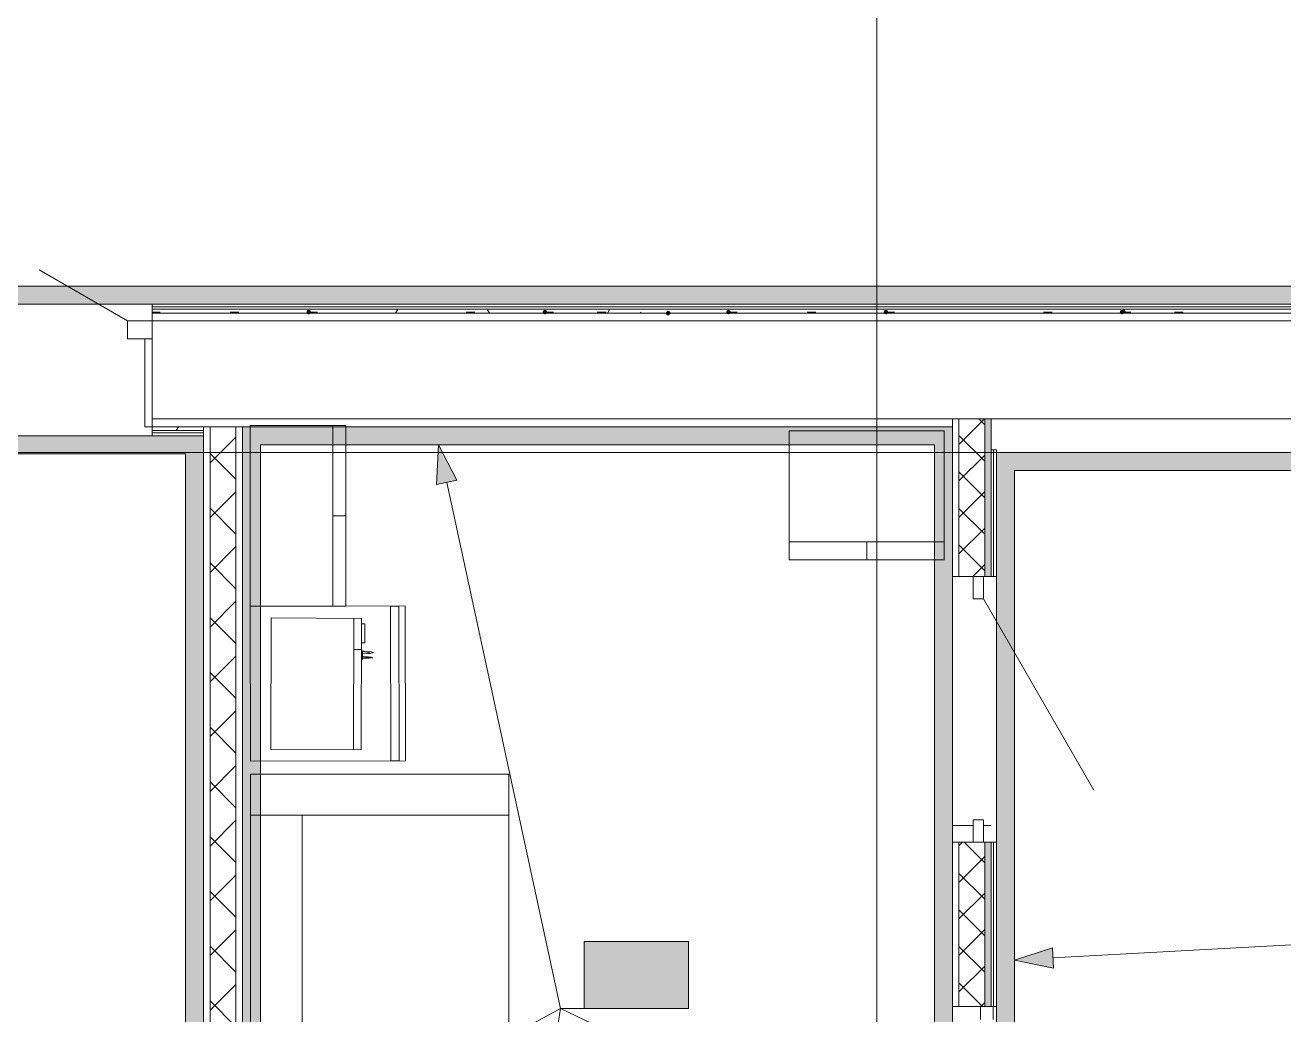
# Model space of a CAD drawing. Header units: millimetres. Extents: x -546 to 1681, y -650 to 1730.
# Drawn here: x 451.19 to 499.93, y 349.08 to 387.43 of the extents above; entities that cross this region are included whole.
import ezdxf

# ---------------------------------------------------------------- set-up
doc = ezdxf.new("R2010")
doc.units = ezdxf.units.MM

msp = doc.modelspace()

# ---------------------------------------------------------------- hatches: boundary and pattern name
at = {"true_color": 0xf1d696}
h = msp.add_hatch(color=41, dxfattribs=at)
h.dxf.hatch_style = 2
h.paths.add_polyline_path([(518.228, 377.323), (518.228, 376.623), (380.368, 376.623), (380.368, 377.323)])
h = msp.add_hatch(color=7)
h.dxf.hatch_style = 2
h.paths.add_polyline_path([(462.173, 376.403), (462.109, 376.377), (462.083, 376.313), (462.109, 376.25), (462.173, 376.223), (462.236, 376.25), (462.263, 376.313), (462.236, 376.377)])
h = msp.add_hatch(color=7)
h.dxf.hatch_style = 2
h.paths.add_polyline_path([(471.317, 376.403), (471.253, 376.377), (471.227, 376.313), (471.253, 376.25), (471.317, 376.223), (471.38, 376.25), (471.407, 376.313), (471.38, 376.377)])
h = msp.add_hatch(color=7)
h.dxf.hatch_style = 2
h.paths.add_polyline_path([(476.173, 376.239), (476.178, 376.308), (476.133, 376.36), (476.064, 376.365), (476.012, 376.32), (476.004, 376.245), (476.049, 376.193), (476.118, 376.188)])
h = msp.add_hatch(color=7)
h.dxf.hatch_style = 2
h.paths.add_polyline_path([(478.429, 376.403), (478.365, 376.377), (478.339, 376.313), (478.365, 376.25), (478.429, 376.223), (478.492, 376.25), (478.519, 376.313), (478.492, 376.377)])
h = msp.add_hatch(color=7)
h.dxf.hatch_style = 2
h.paths.add_polyline_path([(478.429, 376.403), (478.365, 376.377), (478.339, 376.313), (478.365, 376.25), (478.429, 376.223), (478.492, 376.25), (478.519, 376.313), (478.492, 376.377)])
h = msp.add_hatch(color=7)
h.dxf.hatch_style = 2
h.paths.add_polyline_path([(484.525, 376.403), (484.461, 376.377), (484.435, 376.313), (484.461, 376.25), (484.525, 376.223), (484.588, 376.25), (484.615, 376.313), (484.588, 376.377)])
h = msp.add_hatch(color=7)
h.dxf.hatch_style = 2
h.paths.add_polyline_path([(493.669, 376.403), (493.605, 376.377), (493.579, 376.313), (493.605, 376.25), (493.669, 376.223), (493.732, 376.25), (493.759, 376.313), (493.732, 376.377)])
h = msp.add_hatch(color=7)
h.dxf.hatch_style = 2
h.paths.add_polyline_path([(488.602, 366.073), (488.352, 366.073), (488.352, 372.173), (488.602, 372.173)])
h = msp.add_hatch(color=41, dxfattribs=at)
h.dxf.hatch_style = 2
h.paths.add_polyline_path([(387.198, 370.823), (387.198, 371.523), (457.402, 371.523), (457.402, 370.823)])
at = {"true_color": 0xaaaaaa}
h = msp.add_hatch(color=253, dxfattribs=at)
h.dxf.hatch_style = 2
h.paths.add_polyline_path([(457.402, 370.823), (457.402, 371.523), (458.102, 371.523)])
h = msp.add_hatch(color=253, dxfattribs=at)
h.dxf.hatch_style = 2
h.paths.add_polyline_path([(457.402, 370.823), (458.102, 371.523), (458.102, 370.823)])
at = {"true_color": 0xf1d696}
h = msp.add_hatch(color=41, dxfattribs=at)
h.dxf.hatch_style = 2
h.paths.add_polyline_path([(460.302, 371.173), (459.602, 371.173), (459.602, 371.873)])
h = msp.add_hatch(color=41, dxfattribs=at)
h.dxf.hatch_style = 2
h.paths.add_polyline_path([(460.302, 371.873), (460.302, 371.173), (459.602, 371.873)])
h = msp.add_hatch(color=41, dxfattribs=at)
h.dxf.hatch_style = 2
h.paths.add_polyline_path([(460.302, 371.173), (460.302, 371.873), (486.402, 371.873), (486.402, 371.173)])
h = msp.add_hatch(color=41, dxfattribs=at)
h.dxf.hatch_style = 2
h.paths.add_polyline_path([(486.402, 371.173), (486.402, 371.873), (487.102, 371.873)])
h = msp.add_hatch(color=41, dxfattribs=at)
h.dxf.hatch_style = 2
h.paths.add_polyline_path([(486.402, 371.173), (487.102, 371.873), (487.102, 371.173)])
h = msp.add_hatch(color=41, dxfattribs=at)
h.dxf.hatch_style = 2
h.paths.add_polyline_path([(460.302, 313.604), (459.602, 313.604), (459.602, 371.173), (460.302, 371.173)])
at = {"true_color": 0x0077b0}
h = msp.add_hatch(color=144, dxfattribs=at)
h.dxf.hatch_style = 2
h.paths.add_polyline_path([(467.2, 371.173), (467.906, 369.799), (467.125, 369.63)])
at = {"true_color": 0xf1d696}
h = msp.add_hatch(color=41, dxfattribs=at)
h.dxf.hatch_style = 2
h.paths.add_polyline_path([(486.402, 371.173), (487.102, 371.173), (487.102, 313.604), (486.402, 313.604)])
at = {"true_color": 0xaaaaaa}
h = msp.add_hatch(color=253, dxfattribs=at)
h.dxf.hatch_style = 2
h.paths.add_polyline_path([(457.402, 370.823), (458.102, 370.823), (458.102, 313.704), (457.402, 313.704)])
at = {"true_color": 0xf1d696}
h = msp.add_hatch(color=41, dxfattribs=at)
h.dxf.hatch_style = 2
h.paths.add_polyline_path([(489.502, 370.171), (488.802, 370.171), (488.802, 370.871)])
h = msp.add_hatch(color=41, dxfattribs=at)
h.dxf.hatch_style = 2
h.paths.add_polyline_path([(489.502, 370.871), (489.502, 370.171), (488.802, 370.871)])
h = msp.add_hatch(color=41, dxfattribs=at)
h.dxf.hatch_style = 2
h.paths.add_polyline_path([(489.502, 370.171), (489.502, 370.871), (518.228, 370.871), (518.228, 370.171)])
h = msp.add_hatch(color=41, dxfattribs=at)
h.dxf.hatch_style = 2
h.paths.add_polyline_path([(489.502, 315.204), (488.802, 315.204), (488.802, 370.171), (489.502, 370.171)])
h = msp.add_hatch(color=7)
h.dxf.hatch_style = 2
h.paths.add_polyline_path([(488.602, 349.406), (488.352, 349.406), (488.352, 355.773), (488.602, 355.773)])
at = {"true_color": 0x0077b0}
h = msp.add_hatch(color=144, dxfattribs=at)
h.paths.add_polyline_path([(474.05, 350.523), (474.05, 351.33), (474.021, 351.487), (473.932, 351.618), (473.803, 351.704), (473.647, 351.734), (473.49, 351.704), (473.359, 351.618), (473.271, 351.487), (473.243, 351.33), (473.243, 350.523), (473.271, 350.367), (473.359, 350.238), (473.49, 350.149), (473.647, 350.12), (473.803, 350.149), (473.932, 350.238), (474.021, 350.367)])
h.paths.add_polyline_path([(474.251, 350.523), (474.24, 350.403), (474.206, 350.291), (474.151, 350.188), (474.073, 350.094), (473.981, 350.017), (473.879, 349.962), (473.767, 349.93), (473.647, 349.919), (473.525, 349.93), (473.413, 349.962), (473.311, 350.017), (473.218, 350.094), (473.14, 350.188), (473.085, 350.291), (473.051, 350.403), (473.04, 350.523), (473.04, 351.33), (473.051, 351.452), (473.085, 351.564), (473.14, 351.666), (473.218, 351.759), (473.311, 351.837), (473.413, 351.893), (473.525, 351.926), (473.647, 351.937), (473.767, 351.926), (473.879, 351.893), (473.982, 351.838), (474.076, 351.762), (474.152, 351.668), (474.207, 351.565), (474.24, 351.452), (474.251, 351.33)])
h = msp.add_hatch(color=144, dxfattribs=at)
h.paths.add_polyline_path([(474.05, 350.523), (474.05, 351.33), (474.021, 351.487), (473.932, 351.618), (473.803, 351.704), (473.647, 351.734), (473.49, 351.704), (473.359, 351.618), (473.271, 351.487), (473.243, 351.33), (473.243, 350.523), (473.271, 350.367), (473.359, 350.238), (473.49, 350.149), (473.647, 350.12), (473.803, 350.149), (473.932, 350.238), (474.021, 350.367)])
h.paths.add_polyline_path([(474.251, 350.523), (474.24, 350.403), (474.206, 350.291), (474.151, 350.188), (474.073, 350.094), (473.981, 350.017), (473.879, 349.962), (473.767, 349.93), (473.647, 349.919), (473.525, 349.93), (473.413, 349.962), (473.311, 350.017), (473.218, 350.094), (473.14, 350.188), (473.085, 350.291), (473.051, 350.403), (473.04, 350.523), (473.04, 351.33), (473.051, 351.452), (473.085, 351.564), (473.14, 351.666), (473.218, 351.759), (473.311, 351.837), (473.413, 351.893), (473.525, 351.926), (473.647, 351.937), (473.767, 351.926), (473.879, 351.893), (473.982, 351.838), (474.076, 351.762), (474.152, 351.668), (474.207, 351.565), (474.24, 351.452), (474.251, 351.33)])
h = msp.add_hatch(color=144, dxfattribs=at)
h.paths.add_polyline_path([(474.05, 350.523), (474.05, 351.33), (474.021, 351.487), (473.932, 351.618), (473.803, 351.704), (473.647, 351.734), (473.49, 351.704), (473.359, 351.618), (473.271, 351.487), (473.243, 351.33), (473.243, 350.523), (473.271, 350.367), (473.359, 350.238), (473.49, 350.149), (473.647, 350.12), (473.803, 350.149), (473.932, 350.238), (474.021, 350.367)])
h.paths.add_polyline_path([(474.251, 350.523), (474.24, 350.403), (474.206, 350.291), (474.151, 350.188), (474.073, 350.094), (473.981, 350.017), (473.879, 349.962), (473.767, 349.93), (473.647, 349.919), (473.525, 349.93), (473.413, 349.962), (473.311, 350.017), (473.218, 350.094), (473.14, 350.188), (473.085, 350.291), (473.051, 350.403), (473.04, 350.523), (473.04, 351.33), (473.051, 351.452), (473.085, 351.564), (473.14, 351.666), (473.218, 351.759), (473.311, 351.837), (473.413, 351.893), (473.525, 351.926), (473.647, 351.937), (473.767, 351.926), (473.879, 351.893), (473.982, 351.838), (474.076, 351.762), (474.152, 351.668), (474.207, 351.565), (474.24, 351.452), (474.251, 351.33)])
h = msp.add_hatch(color=144, dxfattribs=at)
h.paths.add_polyline_path([(474.05, 350.523), (474.05, 351.33), (474.021, 351.487), (473.932, 351.618), (473.803, 351.704), (473.647, 351.734), (473.49, 351.704), (473.359, 351.618), (473.271, 351.487), (473.243, 351.33), (473.243, 350.523), (473.271, 350.367), (473.359, 350.238), (473.49, 350.149), (473.647, 350.12), (473.803, 350.149), (473.932, 350.238), (474.021, 350.367)])
h.paths.add_polyline_path([(474.251, 350.523), (474.24, 350.403), (474.206, 350.291), (474.151, 350.188), (474.073, 350.094), (473.981, 350.017), (473.879, 349.962), (473.767, 349.93), (473.647, 349.919), (473.525, 349.93), (473.413, 349.962), (473.311, 350.017), (473.218, 350.094), (473.14, 350.188), (473.085, 350.291), (473.051, 350.403), (473.04, 350.523), (473.04, 351.33), (473.051, 351.452), (473.085, 351.564), (473.14, 351.666), (473.218, 351.759), (473.311, 351.837), (473.413, 351.893), (473.525, 351.926), (473.647, 351.937), (473.767, 351.926), (473.879, 351.893), (473.982, 351.838), (474.076, 351.762), (474.152, 351.668), (474.207, 351.565), (474.24, 351.452), (474.251, 351.33)])
h = msp.add_hatch(color=144, dxfattribs=at)
h.dxf.hatch_style = 2
h.paths.add_polyline_path([(476.473, 351.593), (476.242, 351.361), (476.171, 351.33), (476.095, 351.356), (476.07, 351.432), (476.098, 351.502), (476.493, 351.898), (476.534, 351.927), (476.575, 351.937), (476.651, 351.912), (476.676, 351.835), (476.676, 350.018), (476.651, 349.943), (476.575, 349.919), (476.499, 349.943), (476.473, 350.018)])
h = msp.add_hatch(color=144, dxfattribs=at)
h.dxf.hatch_style = 2
h.paths.add_polyline_path([(476.473, 351.593), (476.242, 351.361), (476.171, 351.33), (476.095, 351.356), (476.07, 351.432), (476.098, 351.502), (476.493, 351.898), (476.534, 351.927), (476.575, 351.937), (476.651, 351.912), (476.676, 351.835), (476.676, 350.018), (476.651, 349.943), (476.575, 349.919), (476.499, 349.943), (476.473, 350.018)])
h = msp.add_hatch(color=144, dxfattribs=at)
h.dxf.hatch_style = 2
h.paths.add_polyline_path([(476.473, 351.593), (476.242, 351.361), (476.171, 351.33), (476.095, 351.356), (476.07, 351.432), (476.098, 351.502), (476.493, 351.898), (476.534, 351.927), (476.575, 351.937), (476.651, 351.912), (476.676, 351.835), (476.676, 350.018), (476.651, 349.943), (476.575, 349.919), (476.499, 349.943), (476.473, 350.018)])
h = msp.add_hatch(color=144, dxfattribs=at)
h.dxf.hatch_style = 2
h.paths.add_polyline_path([(476.473, 351.593), (476.242, 351.361), (476.171, 351.33), (476.095, 351.356), (476.07, 351.432), (476.098, 351.502), (476.493, 351.898), (476.534, 351.927), (476.575, 351.937), (476.651, 351.912), (476.676, 351.835), (476.676, 350.018), (476.651, 349.943), (476.575, 349.919), (476.499, 349.943), (476.473, 350.018)])
at = {"true_color": 0xffffff}
h = msp.add_hatch(color=7, dxfattribs=at)
h.dxf.hatch_style = 2
h.paths.add_polyline_path([(472.839, 351.918), (476.88, 351.918), (476.88, 349.33), (472.839, 349.33)])
h = msp.add_hatch(color=7, dxfattribs=at)
h.dxf.hatch_style = 2
h.paths.add_polyline_path([(472.839, 351.918), (476.88, 351.918), (476.88, 349.33), (472.839, 349.33)])
h = msp.add_hatch(color=7, dxfattribs=at)
h.dxf.hatch_style = 2
h.paths.add_polyline_path([(472.839, 351.918), (476.88, 351.918), (476.88, 349.33), (472.839, 349.33)])
h = msp.add_hatch(color=7, dxfattribs=at)
h.dxf.hatch_style = 2
h.paths.add_polyline_path([(472.839, 351.918), (476.88, 351.918), (476.88, 349.33), (472.839, 349.33)])
at = {"true_color": 0x0077b0}
h = msp.add_hatch(color=144, dxfattribs=at)
h.dxf.hatch_style = 2
h.paths.add_polyline_path([(489.502, 351.204), (490.971, 351.685), (491.015, 350.886)])
h = msp.add_hatch(color=144, dxfattribs=at)
h.dxf.hatch_style = 2
h.paths.add_polyline_path([(475.564, 350.421), (474.757, 350.421), (474.681, 350.447), (474.655, 350.523), (474.681, 350.599), (474.757, 350.625), (475.564, 350.625), (475.64, 350.599), (475.665, 350.523), (475.64, 350.447)])
h = msp.add_hatch(color=144, dxfattribs=at)
h.dxf.hatch_style = 2
h.paths.add_polyline_path([(475.564, 350.421), (474.757, 350.421), (474.681, 350.447), (474.655, 350.523), (474.681, 350.599), (474.757, 350.625), (475.564, 350.625), (475.64, 350.599), (475.665, 350.523), (475.64, 350.447)])
h = msp.add_hatch(color=144, dxfattribs=at)
h.dxf.hatch_style = 2
h.paths.add_polyline_path([(475.564, 350.421), (474.757, 350.421), (474.681, 350.447), (474.655, 350.523), (474.681, 350.599), (474.757, 350.625), (475.564, 350.625), (475.64, 350.599), (475.665, 350.523), (475.64, 350.447)])
h = msp.add_hatch(color=144, dxfattribs=at)
h.dxf.hatch_style = 2
h.paths.add_polyline_path([(475.564, 350.421), (474.757, 350.421), (474.681, 350.447), (474.655, 350.523), (474.681, 350.599), (474.757, 350.625), (475.564, 350.625), (475.64, 350.599), (475.665, 350.523), (475.64, 350.447)])

# ---------------------------------------------------------------- linework, layer by layer
at = {"color": 7, "lineweight": 0}
for points in [[(484.173, 197.821), (484.173, 730.152)], [(455.157, 375.973), (451.736, 377.948)], [(518.928, 377.323), (380.368, 377.323)], [(380.368, 376.623), (518.228, 376.623)], [(456.107, 376.623), (456.107, 375.973)], [(518.228, 376.623), (456.107, 376.623)], [(518.228, 376.513), (456.107, 376.513)], [(518.228, 376.423), (456.107, 376.423)], [(456.107, 376.313), (456.413, 376.313)], [(459.125, 376.313), (459.461, 376.313)], [(462.173, 376.313), (462.509, 376.313)], [(465.618, 376.423), (465.531, 376.273)], [(465.612, 376.35), (465.569, 376.423)], [(468.269, 376.313), (468.605, 376.313)], [(469.176, 376.273), (469.1, 376.404)], [(471.317, 376.313), (471.653, 376.313)], [(473.349, 376.313), (473.685, 376.313)], [(473.825, 376.415), (473.744, 376.273)], [(475.041, 376.273), (475.023, 376.305)], [(478.429, 376.313), (478.765, 376.313)], [(481.477, 376.313), (481.813, 376.313)], [(484.525, 376.313), (484.861, 376.313)], [(490.621, 376.313), (490.957, 376.313)], [(493.669, 376.313), (494.005, 376.313)], [(493.774, 376.423), (493.696, 376.287)], [(493.812, 376.273), (493.726, 376.423)], [(495.701, 376.313), (496.037, 376.313)], [(455.157, 375.973), (455.157, 375.273)], [(456.107, 375.973), (455.157, 375.973)], [(518.228, 376.273), (456.107, 376.273)], [(518.227, 375.973), (456.107, 375.973)], [(456.107, 375.273), (456.107, 375.973)], [(455.157, 375.273), (456.107, 375.273)], [(455.827, 371.873), (455.827, 375.273)], [(456.107, 375.273), (456.107, 372.173)], [(456.107, 372.173), (456.107, 371.523)], [(518.127, 372.173), (456.107, 372.173)], [(487.102, 371.873), (487.102, 372.173)], [(487.352, 372.173), (487.352, 366.073)], [(488.352, 372.173), (488.352, 366.073)], [(488.602, 370.973), (488.602, 372.173)], [(457.402, 371.523), (386.498, 371.523)], [(456.107, 371.873), (455.827, 371.873)], [(456.107, 371.873), (458.102, 371.873)], [(456.107, 371.723), (458.102, 371.723)], [(456.107, 371.633), (458.102, 371.633)], [(456.107, 371.523), (458.102, 371.523)], [(457.125, 371.873), (457.039, 371.723)], [(458.102, 371.523), (457.402, 371.523)], [(459.602, 371.873), (458.102, 371.873)], [(458.102, 371.873), (487.102, 371.873)], [(458.102, 312.873), (458.102, 371.873)], [(458.102, 313.704), (458.102, 371.523)], [(458.352, 371.873), (458.352, 312.873)], [(458.352, 370.471), (459.352, 371.471)], [(459.352, 371.873), (459.352, 312.873)], [(459.602, 312.873), (459.602, 371.873)], [(459.602, 371.873), (459.602, 371.173)], [(486.402, 371.873), (459.602, 371.873)], [(487.102, 371.873), (486.402, 371.873)], [(487.102, 371.873), (487.102, 366.073)], [(487.102, 313.604), (487.102, 371.873)], [(459.602, 371.173), (459.602, 313.604)], [(460.302, 371.173), (486.402, 371.173)], [(460.302, 313.604), (460.302, 371.173)], [(486.402, 371.173), (486.402, 313.604)], [(488.602, 366.073), (488.602, 370.973)], [(488.802, 370.973), (488.602, 370.973)], [(488.692, 366.073), (488.692, 370.973)], [(488.802, 366.073), (488.802, 370.973)], [(187.211, 370.871), (863.726, 370.871)], [(202.529, 370.871), (863.726, 370.871)], [(387.198, 370.823), (457.402, 370.823)], [(457.402, 370.823), (457.402, 313.704)], [(459.352, 369.834), (458.352, 370.834)], [(488.802, 370.871), (488.802, 370.171)], [(518.228, 370.871), (488.802, 370.871)], [(488.802, 370.171), (488.802, 314.504)], [(489.502, 370.171), (518.228, 370.171)], [(489.502, 315.204), (489.502, 370.171)], [(458.352, 368.35), (459.352, 369.35)], [(459.352, 367.713), (458.352, 368.713)], [(458.352, 366.229), (459.352, 367.229)], [(459.352, 365.592), (458.352, 366.592)], [(487.102, 366.073), (487.902, 366.073)], [(487.902, 366.073), (488.302, 366.073)], [(487.902, 365.203), (487.902, 366.073)], [(488.302, 366.073), (488.802, 366.073)], [(488.302, 366.073), (488.302, 365.203)], [(458.352, 364.107), (459.352, 365.107)], [(488.302, 365.203), (487.902, 365.203)], [(488.302, 365.203), (492.582, 357.79)], [(459.352, 363.47), (458.352, 364.47)], [(458.352, 361.986), (459.352, 362.986)], [(459.352, 361.349), (458.352, 362.349)], [(458.352, 359.865), (459.352, 360.865)], [(459.352, 359.228), (458.352, 360.228)], [(458.352, 357.743), (459.352, 358.743)], [(459.352, 357.106), (458.352, 358.106)], [(458.352, 355.622), (459.352, 356.622)], [(487.102, 355.773), (487.102, 356.423)], [(487.102, 356.423), (487.902, 356.423)], [(487.902, 356.643), (488.302, 356.643)], [(487.902, 355.773), (487.902, 356.643)], [(488.302, 356.643), (488.302, 355.773)], [(488.302, 356.423), (488.602, 356.423)], [(459.352, 354.985), (458.352, 355.985)], [(487.902, 355.773), (487.102, 355.773)], [(487.102, 355.773), (487.102, 349.406)], [(487.352, 355.773), (487.352, 349.406)], [(488.302, 355.773), (487.902, 355.773)], [(488.802, 355.773), (488.302, 355.773)], [(488.352, 355.773), (488.352, 349.406)], [(488.602, 349.406), (488.602, 355.773)], [(488.692, 349.406), (488.692, 355.773)], [(488.802, 349.406), (488.802, 355.773)], [(458.352, 353.501), (459.352, 354.501)], [(459.352, 352.864), (458.352, 353.864)], [(458.352, 351.38), (459.352, 352.38)], [(459.352, 350.742), (458.352, 351.742)], [(458.352, 349.258), (459.352, 350.258)], [(459.352, 348.621), (458.352, 349.621)], [(487.102, 349.406), (488.802, 349.406)], [(487.102, 340.656), (487.102, 349.406)], [(488.182, 349.406), (488.182, 348.906)], [(488.682, 349.406), (488.182, 349.406)], [(488.682, 348.906), (488.682, 349.406)]]:
    msp.add_lwpolyline(points, dxfattribs=at)
at = {"color": 253, "lineweight": 0, "true_color": 0x999999}
for points in [[(463.608, 371.914), (459.908, 371.914)], [(459.908, 371.914), (459.908, 364.914)], [(463.108, 364.914), (463.108, 371.914)], [(463.608, 364.914), (463.608, 371.914)], [(486.781, 371.714), (480.781, 371.714)], [(480.781, 371.714), (480.781, 366.714)], [(486.781, 366.714), (486.781, 371.714)], [(463.608, 368.414), (463.108, 368.414)], [(480.781, 367.414), (486.781, 367.414)], [(483.781, 367.414), (483.781, 366.714)], [(480.781, 366.714), (486.781, 366.714)], [(465.908, 364.928), (459.908, 364.914)], [(459.908, 364.914), (463.608, 364.914)], [(459.908, 364.914), (459.921, 358.914)], [(465.336, 364.917), (465.656, 364.918)], [(465.35, 358.927), (465.336, 364.917)], [(465.656, 364.918), (465.67, 358.927)], [(465.921, 358.928), (465.908, 364.928)], [(460.707, 359.366), (460.722, 364.463)], [(460.722, 364.463), (464.221, 364.444)], [(463.908, 359.348), (463.924, 364.445)], [(464.221, 364.444), (464.205, 359.347)], [(464.221, 364.24), (464.349, 364.239)], [(464.349, 364.239), (464.347, 363.498)], [(463.921, 363.24), (464.215, 363.239)], [(464.347, 363.498), (464.218, 363.498)], [(464.255, 363.183), (464.252, 363.128)], [(464.252, 363.072), (464.255, 363.165)], [(464.255, 363.183), (464.347, 363.164)], [(464.273, 363.165), (464.255, 363.183)], [(464.255, 363.165), (464.255, 363.183)], [(464.494, 363.127), (464.273, 363.165)], [(464.347, 363.164), (464.607, 363.145)], [(464.607, 363.145), (464.68, 363.126)], [(464.252, 363.128), (464.252, 363.072)], [(464.549, 363.09), (464.252, 363.072)], [(464.252, 363.072), (464.457, 363.09)], [(464.252, 362.998), (464.252, 363.072)], [(464.252, 363.072), (464.252, 362.979)], [(464.252, 362.961), (464.252, 363.072)], [(464.252, 363.072), (464.252, 362.961)], [(464.252, 362.905), (464.252, 362.998)], [(464.252, 362.979), (464.252, 362.905)], [(464.475, 362.96), (464.252, 362.961)], [(464.252, 362.961), (464.494, 362.941)], [(464.475, 362.923), (464.252, 362.905)], [(464.252, 362.905), (464.252, 362.868)], [(464.252, 362.868), (464.252, 362.905)], [(464.252, 362.905), (464.512, 362.904)], [(464.252, 362.868), (464.252, 362.85)], [(464.252, 362.85), (464.252, 362.868)], [(464.457, 363.09), (464.549, 363.108)], [(464.604, 362.941), (464.475, 362.96)], [(464.586, 362.941), (464.475, 362.923)], [(464.549, 363.108), (464.494, 363.127)], [(464.494, 362.941), (464.586, 362.941)], [(464.512, 362.904), (464.659, 362.922)], [(464.68, 363.126), (464.549, 363.09)], [(464.659, 362.922), (464.604, 362.941)], [(464.205, 359.347), (460.707, 359.366)], [(459.921, 358.914), (465.921, 358.928)], [(465.67, 358.927), (465.35, 358.927)], [(459.921, 337.414), (459.921, 358.414)], [(459.921, 358.414), (469.921, 358.414)], [(469.921, 358.414), (469.921, 337.414)], [(469.921, 356.814), (459.921, 356.814)], [(461.921, 339.014), (461.921, 356.814)]]:
    msp.add_lwpolyline(points, dxfattribs=at)
at = {"color": 250, "lineweight": 0, "true_color": 0x1d1d1d}
for points in [[(487.352, 371.187), (488.338, 372.173)], [(488.352, 371.947), (488.126, 372.173)], [(488.352, 370.533), (487.352, 371.533)], [(487.352, 369.773), (488.352, 370.773)], [(488.352, 369.118), (487.352, 370.118)], [(487.352, 368.359), (488.352, 369.359)], [(488.352, 367.704), (487.352, 368.704)], [(487.352, 366.944), (488.352, 367.944)], [(488.352, 366.29), (487.352, 367.29)], [(487.895, 366.073), (488.352, 366.53)], [(487.352, 355.631), (487.495, 355.773)], [(488.352, 354.976), (487.555, 355.773)], [(487.352, 354.217), (488.352, 355.217)], [(488.352, 353.562), (487.352, 354.562)], [(487.352, 352.802), (488.352, 353.802)], [(488.352, 352.148), (487.352, 353.148)], [(487.352, 351.388), (488.352, 352.388)], [(488.352, 350.734), (487.352, 351.734)], [(487.352, 349.974), (488.352, 350.974)], [(488.265, 349.406), (487.352, 350.319)], [(488.199, 349.406), (488.352, 349.56)]]:
    msp.add_lwpolyline(points, dxfattribs=at)
at = {"color": 144, "lineweight": 0, "true_color": 0x0077b0}
for points in [[(467.2, 371.173), (467.125, 369.63)], [(467.2, 371.173), (467.906, 369.799)], [(467.906, 369.799), (467.125, 369.63)], [(467.515, 369.714), (471.919, 349.33)], [(490.993, 351.286), (543.099, 354.133)], [(472.839, 351.918), (476.88, 351.918)], [(472.839, 349.33), (472.839, 351.918)], [(472.839, 351.918), (476.88, 351.918)], [(472.839, 349.33), (472.839, 351.918)], [(472.839, 351.918), (476.88, 351.918)], [(472.839, 349.33), (472.839, 351.918)], [(472.839, 351.918), (476.88, 351.918)], [(472.839, 349.33), (472.839, 351.918)], [(476.88, 351.918), (476.88, 349.33)], [(476.88, 351.918), (476.88, 349.33)], [(476.88, 351.918), (476.88, 349.33)], [(476.88, 351.918), (476.88, 349.33)], [(489.502, 351.204), (490.971, 351.685)], [(490.971, 351.685), (491.015, 350.886)], [(489.502, 351.204), (491.015, 350.886)], [(461.612, 343.688), (471.919, 349.33)], [(466.545, 315.078), (471.919, 349.33)], [(471.919, 349.33), (472.839, 349.33)], [(471.919, 349.33), (472.839, 349.33)], [(471.919, 349.33), (472.839, 349.33)], [(485.056, 343.034), (471.919, 349.33)], [(471.919, 349.33), (472.839, 349.33)], [(476.88, 349.33), (472.839, 349.33)], [(476.88, 349.33), (472.839, 349.33)], [(476.88, 349.33), (472.839, 349.33)], [(476.88, 349.33), (472.839, 349.33)]]:
    msp.add_lwpolyline(points, dxfattribs=at)

doc.saveas('drawing.dxf')
